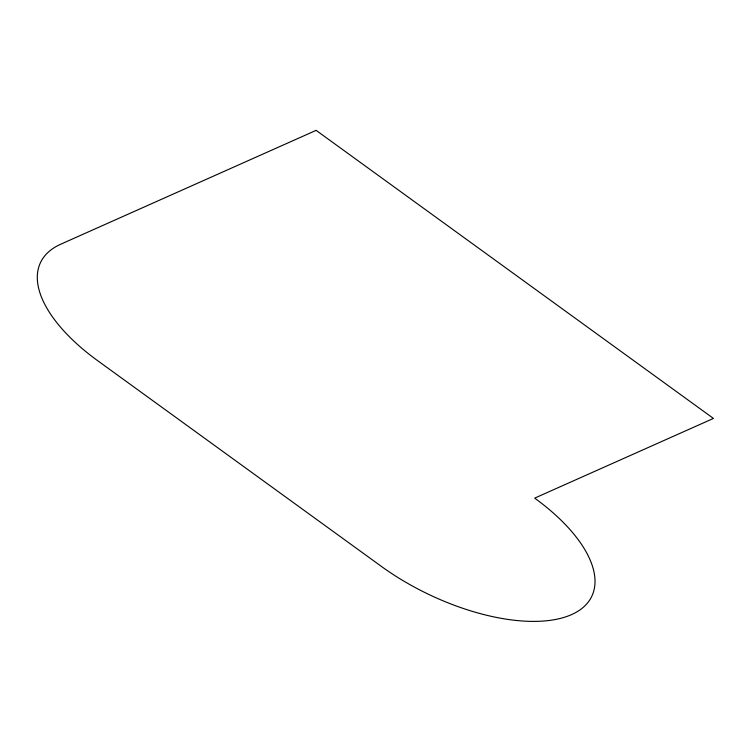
<?xml version="1.0" encoding="UTF-8"?>
<svg xmlns="http://www.w3.org/2000/svg" width="751" height="751" viewBox="0 0 751 751"><rect width="100%" height="100%" fill="white"/><g stroke="black" fill="none" stroke-linecap="round" stroke-linejoin="round"><path stroke-width="1.13" d="M316.124 130.364L60.728 244.216A148.257 68.688 25.6 0 0 97.639 360.677L381.442 566.442A148.257 68.688 25.6 0 0 571.586 614.59A148.257 68.688 25.6 0 0 534.674 498.129L713.45 418.429L316.124 130.364"/></g></svg>
